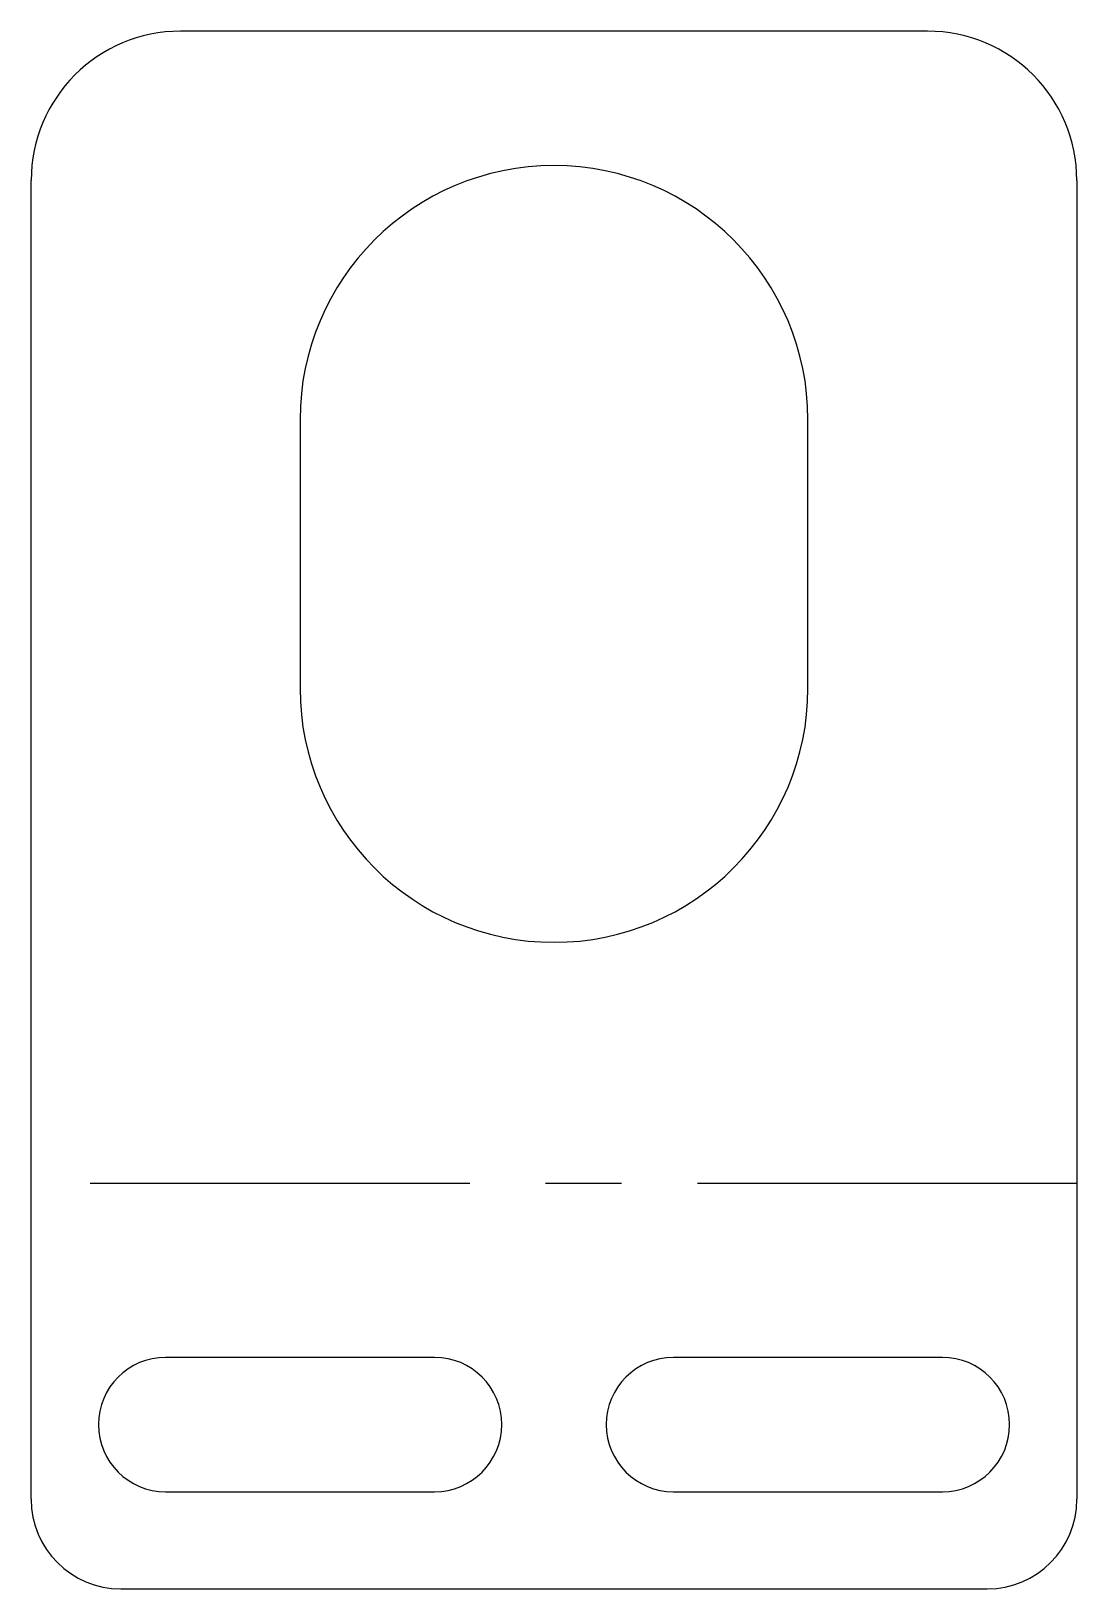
# Model space of a CAD drawing. Header units: millimetres. Extents: x 382.5 to 417.5, y 14.9 to 67.
import ezdxf

# ---------------------------------------------------------------- set-up
doc = ezdxf.new("R2010")
doc.units = ezdxf.units.MM
doc.linetypes.add('CENTERX2', pattern=[20.32, 12.7, -2.54, 2.54, -2.54])

msp = doc.modelspace()

# ---------------------------------------------------------------- linework, layer by layer
at = {"color": 7, "linetype": 'Continuous', "lineweight": 25}
for p, q in [((412.473, 67.032), (387.473, 67.032)), ((382.473, 17.89), (382.473, 62.032)), ((417.473, 62.032), (417.473, 17.89)), ((391.473, 54.032), (391.473, 45.032)), ((408.473, 45.032), (408.473, 54.032)), ((395.973, 22.64), (386.973, 22.64)), ((412.973, 22.64), (403.973, 22.64)), ((386.973, 18.14), (395.973, 18.14)), ((403.973, 18.14), (412.973, 18.14)), ((385.473, 14.89), (414.473, 14.89))]:
    msp.add_line(p, q, dxfattribs=at)
at = {"color": 7, "linetype": 'CENTERX2'}
msp.add_line((417.473, 28.461), (382.473, 28.461), dxfattribs=at)
at = {"color": 7, "linetype": 'Continuous', "lineweight": 25}
for centre, radius, start, end in [((387.473, 62.032), 5, 90, 180), ((412.473, 62.032), 5, 0, 90), ((399.973, 54.032), 8.5, 0, 180), ((399.973, 45.032), 8.5, 180, 0), ((386.973, 20.39), 2.25, 90, 270), ((395.973, 20.39), 2.25, 270, 90), ((403.973, 20.39), 2.25, 90, 270), ((412.973, 20.39), 2.25, 270, 90), ((385.473, 17.89), 3, 180, 270), ((414.473, 17.89), 3, 270, 0)]:
    msp.add_arc(centre, radius, start, end, dxfattribs=at)

doc.saveas('drawing.dxf')
